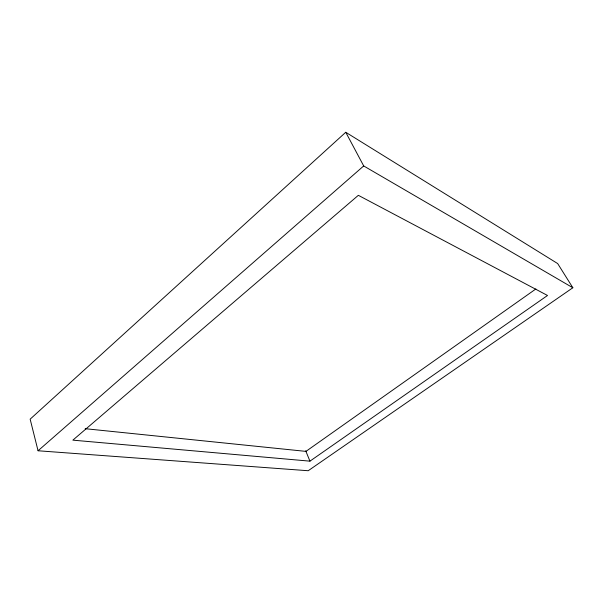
<?xml version="1.0" encoding="UTF-8"?>
<svg xmlns="http://www.w3.org/2000/svg" width="603" height="603" viewBox="0 0 603 603"><rect width="100%" height="100%" fill="white"/><g stroke="black" fill="none" stroke-linecap="round" stroke-linejoin="round"><path stroke-width="0.9" d="M345.753 132.268L30.15 419.168L38.057 450.765L308.201 470.732L572.85 287.759L557.669 263.564L345.753 132.268L363.699 165.938L572.85 287.759M38.057 450.765L363.699 165.938M535.871 288.965L305.947 451.383L85.196 428.695M309.942 461.159L547.524 295.478L358.348 195.319L72.865 440.152L309.942 461.159L305.713 450.81"/></g></svg>
